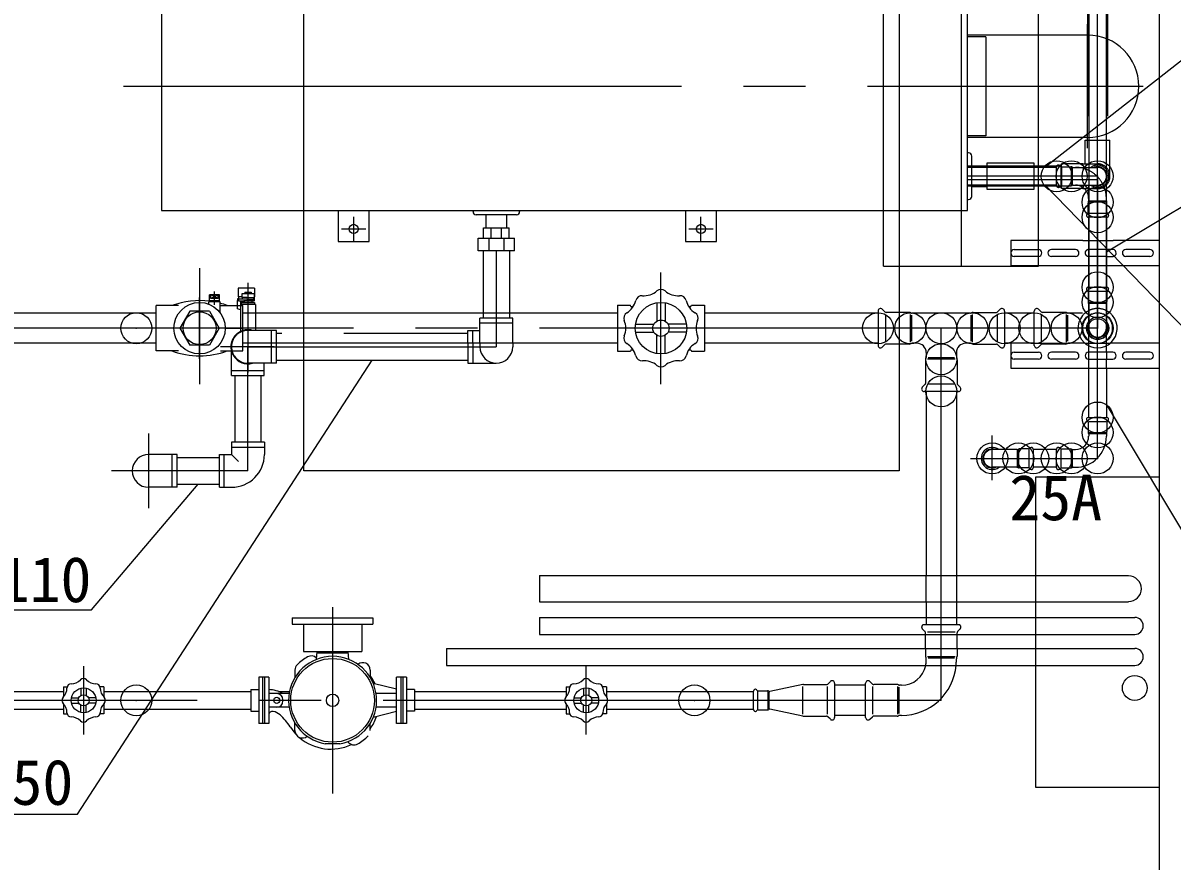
# Model space of a CAD drawing. Units: millimetres at full size, sheet at 1:100. Extents: x -1331 to 21899, y -20013 to -11058.
# Drawn here: x 5710 to 7563, y -14503 to -13152 of the extents above; entities that cross this region are included whole.
import ezdxf
from ezdxf.enums import TextEntityAlignment as Align

# ---------------------------------------------------------------- set-up
doc = ezdxf.new("R2010")
doc.units = ezdxf.units.MM
doc.header["$LTSCALE"] = 100
doc.header["$PDMODE"] = 32
doc.header["$PDSIZE"] = 50
for name, pattern in [('CHAIN1', [8, 5, -1, 1, -1]), ('CHAIN2', [12, 9, -1, 1, -1]), ('DASHED2', [3, 2, -1])]:
    doc.linetypes.add(name, pattern=pattern)
for name, color, linetype, lineweight in [('0-0_壁', 7, 'Continuous', 9), ('0-1_基礎', 7, 'Continuous', 9), ('0-2_器具', 7, 'Continuous', 9), ('0-4_給湯管', 1, 'Continuous', 9), ('0-5_返湯', 1, 'Continuous', 9), ('0-6_膨張水', 1, 'Continuous', 9), ('0-7_排水', 2, 'DASHED2', 9), ('0-8_排気', 134, 'Continuous', 9), ('0-9_ガス', 3, 'Continuous', 9), ('0-A_電源', 3, 'Continuous', 9), ('0-B_支持金具', 7, 'Continuous', 9)]:
    doc.layers.add(name, color=color, linetype=linetype, lineweight=lineweight)
doc.styles.add('ＭＳ ゴシック', font='')
doc.styles.get('ＭＳ ゴシック').set_extended_font_data('MS Gothic')

msp = doc.modelspace()

# ---------------------------------------------------------------- linework, layer by layer
at = {"layer": '0-0_壁'}
msp.add_lwpolyline([(7542.9, -14714), (7542.9, -12644), (6862.9, -12644), (6862.9, -11894)], dxfattribs=at)
at = {"layer": '0-1_基礎'}
for p, q in [((6162.9, -13874), (6162.9, -12924)), ((7122.9, -12924), (7122.9, -13874)), ((7122.9, -13874), (6162.9, -13874))]:
    msp.add_line(p, q, dxfattribs=at)
at = {"layer": '0-2_器具'}
for p, q in [((7262.9, -13174), (7232.9, -13174)), ((7262.9, -13174), (7262.9, -13334)), ((7262.9, -13334), (7232.9, -13334)), ((7234.9, -13361.5), (7232.9, -13361.5)), ((7239.9, -13431.5), (7239.9, -13366.5)), ((7239.9, -13382), (7264.4, -13382)), ((7264.4, -13378), (7264.4, -13420)), ((7264.4, -13416), (7239.9, -13416)), ((7232.9, -13436.5), (7234.9, -13436.5)), ((6435.9, -13456), (6435.9, -13454)), ((6505.9, -13461), (6440.9, -13461)), ((6456.4, -13461), (6456.4, -13482.1)), ((6490.4, -13482.1), (6490.4, -13461)), ((6510.9, -13454), (6510.9, -13456)), ((6464.9, -13499.1), (6464.9, -13482.1)), ((6481.8, -13499.1), (6481.8, -13482.1)), ((6493.9, -13499.1), (6493.9, -13482.1)), ((6461.1, -13499.1), (6461.1, -13519.1)), ((6485.6, -13499.1), (6485.6, -13519.1)), ((6502.9, -13519.1), (6502.9, -13499.1))]:
    msp.add_line(p, q, dxfattribs=at)
at = {"layer": '0-2_器具', "color": 4, "linetype": 'CHAIN2'}
for p, q in [((5872.1, -13254), (7509.4, -13254)), ((6243.4, -13503.6), (6243.4, -13464.5)), ((6803.4, -13503.6), (6803.4, -13464.5)), ((6223.8, -13484), (6262.9, -13484)), ((6783.8, -13484), (6822.9, -13484))]:
    msp.add_line(p, q, dxfattribs=at)
at = {"layer": '0-2_器具'}
msp.add_lwpolyline([(7232.9, -13054), (5933.4, -13054), (5933.4, -13454), (7232.9, -13454)], close=True, dxfattribs=at)
for points in [[(7264.4, -13420), (7340.4, -13420), (7340.4, -13378), (7264.4, -13378)], [(6218.4, -13454), (6218.4, -13504), (6268.4, -13504), (6268.4, -13454)], [(6778.4, -13454), (6778.4, -13504), (6828.4, -13504), (6828.4, -13454)], [(6452.9, -13499.1), (6452.9, -13482.1), (6493.9, -13482.1)], [(6502.9, -13519.1), (6443.9, -13519.1), (6443.9, -13499.1), (6502.9, -13499.1)]]:
    msp.add_lwpolyline(points, dxfattribs=at)
for centre in [(6243.4, -13484), (6803.4, -13484)]:
    msp.add_circle(centre, 7.5, dxfattribs=at)
for centre, start, end in [((7234.9, -13366.5), 0, 90), ((7234.9, -13431.5), 270, 0), ((6440.9, -13456), 180, 270), ((6505.9, -13456), 270, 0)]:
    msp.add_arc(centre, 5, start, end, dxfattribs=at)
at = {"layer": '0-4_給湯管'}
for p, q in [((7376.9, -13384.7), (7340.4, -13384.7)), ((7376.9, -13414), (7376.9, -13384)), ((7381.8, -13382), (7383, -13383.2)), ((7383.6, -13384.7), (7383.6, -13413.3)), ((7384.4, -13383.7), (7399.7, -13383.7)), ((7400.9, -13413.3), (7400.9, -13384.7)), ((7402.6, -13412.3), (7402.6, -13385.7)), ((7403.4, -13384.7), (7407.1, -13384.7)), ((7376.9, -13413.3), (7340.4, -13413.3)), ((7403.4, -13413.3), (7407.1, -13413.3)), ((7381.8, -13416.1), (7383, -13414.9)), ((7384.4, -13414.3), (7399.7, -13414.3)), ((5994.9, -13693.5), (5994.9, -13594.5)), ((6026.9, -13590), (6010.9, -13590)), ((6010.9, -13600), (6010.9, -13590)), ((6024.7, -13590), (6013, -13596)), ((6024.7, -13596), (6013, -13590)), ((6013, -13596), (6013, -13590)), ((6024.7, -13596), (6013, -13596)), ((6018.9, -13606.5), (6018.9, -13585)), ((6024.7, -13596), (6024.7, -13590)), ((6026.9, -13600), (6026.9, -13590)), ((5961.1, -13607.5), (5924.9, -13607.5)), ((5924.9, -13680.5), (5924.9, -13607.5)), ((5979, -13616.5), (5963.1, -13644)), ((6010.7, -13616.5), (5979, -13616.5)), ((6009.9, -13605.3), (6009.9, -13601.5)), ((6027.9, -13601.5), (6009.9, -13601.5)), ((6010.7, -13616.5), (6026.6, -13644)), ((6026.9, -13600), (6010.9, -13600)), ((6011.4, -13601.5), (6011.4, -13600)), ((6026.4, -13601.5), (6026.4, -13600)), ((6027.9, -13618.9), (6027.9, -13601.5)), ((6028.6, -13607.5), (6064.9, -13607.5)), ((6064.9, -13680.5), (6064.9, -13607.5)), ((6668.9, -13607), (6689.5, -13607)), ((6668.9, -13607), (6668.9, -13681)), ((6690.5, -13609), (6689.5, -13607)), ((6690.5, -13609), (6694.2, -13609)), ((6732.4, -13603), (6732.4, -13632.5)), ((6745.4, -13603), (6745.4, -13632.5)), ((6783.6, -13609), (6787.2, -13609)), ((6787.2, -13609), (6788.2, -13607)), ((6788.2, -13607), (6808.9, -13607)), ((6808.9, -13607), (6808.9, -13681)), ((7088.9, -13616.3), (7088.9, -13671.7)), ((7095.7, -13613.5), (7099.9, -13617.7)), ((7286, -13613.5), (7281.8, -13617.7)), ((7292.9, -13616.3), (7292.9, -13671.7)), ((7340.9, -13671.7), (7340.9, -13616.3)), ((7347.7, -13613.5), (7351.9, -13617.7)), ((5924.9, -13619.7), (5334.9, -13619.7)), ((6668.9, -13619.7), (6064.9, -13619.7)), ((7088.9, -13619.7), (6808.9, -13619.7)), ((7100.7, -13621.7), (7100.7, -13666.3)), ((7139.7, -13618.5), (7101.9, -13618.5)), ((7140.9, -13621.7), (7140.9, -13666.3)), ((7141.9, -13619.1), (7142.2, -13619.3)), ((7142.9, -13622.9), (7142.9, -13665.1)), ((7238, -13619.7), (7143.7, -13619.7)), ((7238.8, -13622.9), (7238.8, -13665.1)), ((7239.8, -13619.1), (7239.5, -13619.3)), ((7240.9, -13621.7), (7240.9, -13666.3)), ((7242.1, -13618.5), (7279.8, -13618.5)), ((7281, -13621.7), (7281, -13666.3)), ((7340.9, -13619.7), (7292.9, -13619.7)), ((7352.7, -13666.3), (7352.7, -13621.7)), ((7391.7, -13618.5), (7353.9, -13618.5)), ((7392.9, -13666.3), (7392.9, -13621.7)), ((7393.9, -13619.1), (7394.2, -13619.3)), ((7394.9, -13665.1), (7394.9, -13622.9)), ((7418.6, -13619.7), (7395.7, -13619.7)), ((6069.9, -13644), (5919.9, -13644)), ((5953.4, -13644), (5924.9, -13644)), ((5963.1, -13644), (5979, -13671.5)), ((6026.6, -13644), (6010.7, -13671.5)), ((6036.4, -13644), (6064.9, -13644)), ((6697.9, -13637.5), (6727.4, -13637.5)), ((6697.9, -13650.5), (6727.4, -13650.5)), ((6779.8, -13637.5), (6750.3, -13637.5)), ((6779.8, -13650.5), (6750.3, -13650.5)), ((5924.9, -13668.3), (5334.9, -13668.3)), ((6010.7, -13671.5), (5979, -13671.5)), ((6668.9, -13668.3), (6064.9, -13668.3)), ((6732.4, -13685), (6732.4, -13655.5)), ((6745.4, -13685), (6745.4, -13655.5)), ((7088.9, -13668.3), (6808.9, -13668.3)), ((7095.7, -13674.6), (7099.9, -13670.4)), ((7139.7, -13669.5), (7101.9, -13669.5)), ((7141.9, -13668.9), (7142.2, -13668.7)), ((7151.6, -13668.3), (7143.7, -13668.3)), ((7238, -13668.3), (7230.2, -13668.3)), ((7239.8, -13668.9), (7239.5, -13668.7)), ((7242.1, -13669.5), (7279.8, -13669.5)), ((7286, -13674.6), (7281.8, -13670.4)), ((7340.9, -13668.3), (7292.9, -13668.3)), ((7347.7, -13674.6), (7351.9, -13670.4)), ((7391.7, -13669.5), (7353.9, -13669.5)), ((7393.9, -13668.9), (7394.2, -13668.7)), ((7422.5, -13668.3), (7395.7, -13668.3)), ((5961.1, -13680.5), (5924.9, -13680.5)), ((6028.6, -13680.5), (6064.9, -13680.5)), ((6668.9, -13681), (6689.5, -13681)), ((6690.5, -13679), (6689.5, -13681)), ((6690.5, -13679), (6694.2, -13679)), ((6783.6, -13679), (6787.2, -13679)), ((6787.2, -13679), (6788.2, -13681)), ((6788.2, -13681), (6808.9, -13681)), ((7166.6, -13683.3), (7166.6, -13691.1)), ((7212, -13692), (7169.8, -13692)), ((7215.2, -13683.3), (7215.2, -13691.1)), ((7165.4, -13695.2), (7165.4, -13733)), ((7166, -13693), (7166.2, -13692.6)), ((7213.2, -13694), (7168.6, -13694)), ((7215.8, -13693), (7215.6, -13692.6)), ((7216.4, -13695.2), (7216.4, -13733)), ((7160.3, -13739.2), (7164.5, -13735)), ((7218.6, -13746), (7163.2, -13746)), ((7166.6, -13746), (7166.6, -14042.7)), ((7213.2, -13734.2), (7168.6, -13734.2)), ((7215.2, -13746), (7215.2, -14042.7)), ((7221.4, -13739.2), (7217.2, -13735)), ((7166.6, -14085.4), (7166.6, -14110.4)), ((7215.2, -14085.4), (7215.2, -14110.4)), ((6144.4, -14111), (6144.4, -14121)), ((6144.4, -14111), (6274.4, -14111)), ((6274.4, -14111), (6274.4, -14121)), ((6144.4, -14121), (6274.4, -14121)), ((6162.4, -14121), (6162.4, -14165)), ((6256.4, -14121), (6256.4, -14165)), ((7165.4, -14160.4), (7165.4, -14137.6)), ((7216.4, -14160.4), (7216.4, -14137.6)), ((6162.4, -14165), (6256.4, -14165)), ((6183.2, -14178), (6184.3, -14165)), ((6184.1, -14167.5), (6234.6, -14167.5)), ((6235.5, -14178), (6234.4, -14165)), ((7166, -14175.1), (7166.2, -14175.4)), ((6106.4, -14206.5), (6090.4, -14206.5)), ((6090.4, -14206.5), (6090.4, -14281.5)), ((6096.4, -14206.5), (6096.4, -14281.5)), ((6099.4, -14206.5), (6099.4, -14281.5)), ((6106.4, -14206.5), (6106.4, -14281.5)), ((6148.6, -14195.2), (6148.6, -14207.3)), ((6270.1, -14195.2), (6270.1, -14207.3)), ((6328.4, -14206.5), (6312.4, -14206.5)), ((6312.4, -14281.5), (6312.4, -14206.5)), ((6319.4, -14206.5), (6319.4, -14281.5)), ((6322.4, -14206.5), (6322.4, -14281.5)), ((6328.4, -14206.5), (6328.4, -14281.5)), ((5775.4, -14222), (5775.4, -14238.6)), ((5775.4, -14222), (5781.4, -14222)), ((5803.6, -14224.5), (5803.6, -14236.1)), ((5812.1, -14224.5), (5812.1, -14236.1)), ((5840.4, -14222), (5834.3, -14222)), ((5840.4, -14222), (5840.4, -14238.7)), ((6077.4, -14226.5), (6090.4, -14226.5)), ((6077.4, -14226.5), (6077.4, -14261.5)), ((6312.4, -14226), (6274.8, -14216.6)), ((6341.4, -14226.5), (6328.4, -14226.5)), ((6341.4, -14226.5), (6341.4, -14261.5)), ((6585.9, -14222), (6585.9, -14238.6)), ((6585.9, -14222), (6591.9, -14222)), ((6614.1, -14224.5), (6614.1, -14236.1)), ((6622.6, -14224.5), (6622.6, -14236.1)), ((6650.9, -14222), (6644.8, -14222)), ((6650.9, -14222), (6650.9, -14238.7)), ((6887.9, -14259), (6887.9, -14229)), ((6892.8, -14227), (6894, -14228.2)), ((6895.4, -14228.7), (6910.7, -14228.7)), ((6967.5, -14218.7), (6914.4, -14229.7)), ((6966.9, -14221.7), (6966.9, -14266.3)), ((6968.7, -14218.5), (7005.8, -14218.5)), ((7007, -14221.7), (7007, -14266.3)), ((7012, -14213.5), (7007.8, -14217.7)), ((7018.9, -14216.3), (7018.9, -14271.7)), ((7068.9, -14219.7), (7018.9, -14219.7)), ((7068.9, -14271.7), (7068.9, -14216.3)), ((7075.7, -14213.5), (7079.9, -14217.7)), ((7080.7, -14266.3), (7080.7, -14221.7)), ((7119.7, -14218.5), (7081.9, -14218.5)), ((7120.9, -14266.3), (7120.9, -14221.7)), ((7121.9, -14219.1), (7122.2, -14219.3)), ((7122.9, -14265.1), (7122.9, -14222.9)), ((7126.6, -14219.7), (7123.7, -14219.7)), ((5535.9, -14229.7), (5775.4, -14229.7)), ((5788.3, -14239.8), (5799.9, -14239.8)), ((5827.4, -14239.8), (5815.8, -14239.8)), ((5840.4, -14229.7), (6077.4, -14229.7)), ((6139.2, -14233), (6106.4, -14233)), ((6122.2, -14229.7), (6139.8, -14229.7)), ((6129.4, -14243), (6129.4, -14245)), ((6312.4, -14233), (6279.5, -14233)), ((6341.4, -14229.7), (6585.9, -14229.7)), ((6598.8, -14239.8), (6610.4, -14239.8)), ((6637.9, -14239.8), (6626.3, -14239.8)), ((6650.9, -14229.7), (6887.9, -14229.7)), ((6894.6, -14229.7), (6894.6, -14258.3)), ((6911.9, -14258.3), (6911.9, -14229.7)), ((6913.6, -14257.3), (6913.6, -14230.7)), ((5535.9, -14258.3), (5775.4, -14258.3)), ((5775.4, -14249.5), (5775.4, -14266)), ((5775.4, -14266), (5781.4, -14266)), ((5788.3, -14248.3), (5799.9, -14248.3)), ((5803.6, -14263.6), (5803.6, -14252)), ((5812.1, -14263.6), (5812.1, -14252)), ((5827.4, -14248.3), (5815.8, -14248.3)), ((5840.4, -14266), (5834.3, -14266)), ((5840.4, -14249.4), (5840.4, -14266)), ((5840.4, -14258.3), (6077.4, -14258.3)), ((6077.4, -14261.5), (6090.4, -14261.5)), ((6139.2, -14255), (6106.4, -14255)), ((6312.4, -14262.1), (6274.8, -14271.5)), ((6312.4, -14255), (6279.5, -14255)), ((6341.4, -14261.5), (6328.4, -14261.5)), ((6341.4, -14258.3), (6585.9, -14258.3)), ((6585.9, -14249.5), (6585.9, -14266)), ((6585.9, -14266), (6591.9, -14266)), ((6598.8, -14248.3), (6610.4, -14248.3)), ((6614.1, -14263.6), (6614.1, -14252)), ((6622.6, -14263.6), (6622.6, -14252)), ((6637.9, -14248.3), (6626.3, -14248.3)), ((6650.9, -14266), (6644.8, -14266)), ((6650.9, -14249.4), (6650.9, -14266)), ((6650.9, -14258.3), (6887.9, -14258.3)), ((6892.8, -14261.1), (6894, -14259.9)), ((6895.4, -14259.3), (6910.7, -14259.3)), ((6967.5, -14269.4), (6914.4, -14258.3)), ((6106.4, -14281.5), (6090.4, -14281.5)), ((6148.6, -14292.8), (6148.6, -14280.7)), ((6270.1, -14292.8), (6270.1, -14280.7)), ((6328.4, -14281.5), (6312.4, -14281.5)), ((6968.7, -14269.5), (7005.8, -14269.5)), ((7012, -14274.6), (7007.8, -14270.4)), ((7068.9, -14268.3), (7018.9, -14268.3)), ((7075.7, -14274.6), (7079.9, -14270.4)), ((7119.7, -14269.5), (7081.9, -14269.5)), ((7121.9, -14268.9), (7122.2, -14268.7)), ((7126.6, -14268.3), (7123.7, -14268.3)), ((6221.2, -14314), (6197.5, -14314))]:
    msp.add_line(p, q, dxfattribs=at)
at = {"layer": '0-4_給湯管', "linetype": 'CHAIN2'}
for p, q in [((7442.9, -13399), (7340.4, -13399)), ((7442.9, -13399), (7442.9, -13644)), ((5994.9, -13547.1), (5994.9, -13734.1)), ((6738.9, -13734), (6738.9, -13554)), ((7442.9, -13644), (5232.9, -13644)), ((7190.9, -14244), (7190.9, -13644)), ((6209.4, -14094), (6209.4, -14394)), ((5807.9, -14189), (5807.9, -14299)), ((6618.4, -14299), (6618.4, -14189)), ((7190.9, -14244), (5232.9, -14244))]:
    msp.add_line(p, q, dxfattribs=at)
at = {"layer": '0-4_給湯管', "color": 7}
msp.add_line((7648.4, -13406.7), (7457.1, -13521.5), dxfattribs=at)
at = {"layer": '0-4_給湯管', "linetype": 'DASHED2'}
for p, q in [((7427.6, -13457.5), (7427.6, -13442.2)), ((7428.6, -13438.5), (7428.6, -13434.7)), ((7457.1, -13441), (7428.6, -13441)), ((7456.1, -13439.3), (7429.6, -13439.3)), ((7457.1, -13438.5), (7457.1, -13434.7)), ((7458.1, -13457.5), (7458.1, -13442.2)), ((7425.8, -13460.1), (7427, -13458.9)), ((7457.9, -13465), (7427.9, -13465)), ((7428.6, -13458.3), (7457.1, -13458.3)), ((7428.6, -13578), (7428.6, -13465)), ((7457.1, -13465), (7457.1, -13578)), ((7459.9, -13460.1), (7458.7, -13458.9)), ((7428.6, -13578), (7428.6, -13553)), ((7457.1, -13578), (7457.1, -13553)), ((7427.9, -13578), (7457.9, -13578)), ((7425.8, -13583), (7427, -13584.2)), ((7427.6, -13585.5), (7427.6, -13600.8)), ((7457.1, -13584.8), (7428.6, -13584.8)), ((7458.1, -13585.5), (7458.1, -13600.8)), ((7459.9, -13583), (7458.7, -13584.2)), ((7428.6, -13602), (7457.1, -13602)), ((7428.6, -13604.6), (7428.6, -13615.7)), ((7429.6, -13603.8), (7456.1, -13603.8)), ((7457.1, -13604.6), (7457.1, -13615.7)), ((7166.6, -14085.4), (7166.6, -14042.7)), ((7215.2, -14042.7), (7215.2, -14085.4)), ((7166.6, -14110.4), (7166.6, -14122)), ((7215.2, -14110.4), (7215.2, -14122)), ((7160.3, -14128.9), (7164.5, -14133.1)), ((7218.6, -14122), (7163.2, -14122)), ((7165.4, -14137.6), (7165.4, -14135)), ((7213.2, -14133.9), (7168.6, -14133.9)), ((7216.4, -14137.6), (7216.4, -14135)), ((7221.4, -14128.9), (7217.2, -14133.1)), ((7165.4, -14160.4), (7165.4, -14172.8)), ((7216.4, -14160.4), (7216.4, -14172.8)), ((7166.6, -14179.7), (7166.6, -14176.9)), ((7213.2, -14174), (7168.6, -14174)), ((7212, -14176.1), (7169.8, -14176.1)), ((7215.2, -14179.7), (7215.2, -14176.9)), ((7215.8, -14175.1), (7215.6, -14175.4))]:
    msp.add_line(p, q, dxfattribs=at)
at = {"layer": '0-4_給湯管'}
for centre, radius in [((5994.9, -13644), 41.5), ((5994.9, -13644), 26.5), ((6738.9, -13644), 41.5), ((6738.9, -13644), 13.2), ((6209.4, -14244), 67.5), ((5807.9, -14244), 20), ((6618.4, -14244), 20), ((5807.9, -14244), 9), ((6119.4, -14244), 4.86), ((6209.4, -14244), 10), ((6618.4, -14244), 9)]:
    msp.add_circle(centre, radius, dxfattribs=at)
for centre, radius, start, end in [((7379.8, -13384), 2.9, 45, 180), ((7384.4, -13381.8), 1.9, 225, 270), ((7399.7, -13388.2), 4.5, 60.0736, 90), ((7403.4, -13381.7), 3, 240.0736, 270), ((7407.1, -13434.7), 50, 75.8054, 90), ((7379.8, -13414), 2.9, 180, 315), ((7399.7, -13409.8), 4.5, 270, 299.9264), ((7403.4, -13416.3), 3, 90, 119.9264), ((7407.1, -13434.7), 21.4, 55.0824, 90), ((7384.4, -13416.2), 1.9, 90, 135), ((6667.1, -13591.9), 32, 301.2773, 346.7227), ((6708, -13601.6), 10, 85.2773, 166.7227), ((6711.5, -13559.7), 32, 265.2773, 310.7227), ((6738.9, -13591.5), 10, 49.2773, 130.7227), ((6766.3, -13559.7), 32, 229.2773, 274.7227), ((6769.7, -13601.6), 10, 13.2773, 94.7227), ((6810.6, -13591.9), 32, 193.2773, 238.7227), ((5994.9, -13728), 128.5, 82.6226, 110.3241), ((5994.9, -13728), 128.5, 69.6759, 75.1192), ((7092.9, -13616.3), 4, 45, 180), ((7101.9, -13615.7), 2.8, 225, 270), ((7279.8, -13615.7), 2.8, 270, 315), ((7288.9, -13616.3), 4, 0, 135), ((7344.9, -13616.3), 4, 45, 180), ((7353.9, -13615.7), 2.8, 225, 270), ((6688.9, -13627.8), 10, 121.2773, 202.7227), ((6650.2, -13644), 32, 337.2773, 22.7227), ((6788.8, -13627.8), 10, 337.2773, 58.7227), ((6827.5, -13644), 32, 157.2773, 202.7227), ((7139.7, -13623), 4.5, 60, 90), ((7143.7, -13616.7), 3, 240, 270), ((7238, -13616.7), 3, 270, 300), ((7242.1, -13623), 4.5, 90, 120), ((7391.7, -13623), 4.5, 60, 90), ((7395.7, -13616.7), 3, 240, 270), ((7442.9, -13644), 31.7, 140.0461, 39.9539), ((7442.9, -13644), 24.3, 180, 0), ((6688.9, -13660.3), 10, 157.2773, 238.7227), ((6667.1, -13696.1), 32, 13.2773, 58.7227), ((6810.6, -13696.1), 32, 121.2773, 166.7227), ((6788.8, -13660.3), 10, 301.2773, 22.7227), ((7092.9, -13671.7), 4, 180, 315), ((7101.9, -13672.3), 2.8, 90, 135), ((7139.7, -13665), 4.5, 270, 300), ((7143.7, -13671.3), 3, 90, 120), ((7151.6, -13683.3), 15, 0, 90), ((7230.2, -13683.3), 15, 90, 180), ((7238, -13671.3), 3, 60, 90), ((7242.1, -13665), 4.5, 240, 270), ((7279.8, -13672.3), 2.8, 45, 90), ((7288.9, -13671.7), 4, 225, 0), ((7344.9, -13671.7), 4, 180, 315), ((7353.9, -13672.3), 2.8, 90, 135), ((7391.7, -13665), 4.5, 270, 300), ((7395.7, -13671.3), 3, 90, 120), ((5994.9, -13560), 128.5, 249.6759, 290.3242), ((6708, -13686.5), 10, 193.2773, 274.7227), ((6769.7, -13686.5), 10, 265.2773, 346.7227), ((7163.6, -13691.1), 3, 330, 0), ((7218.2, -13691.1), 3, 180, 210), ((6711.5, -13728.4), 32, 49.2773, 94.7227), ((6738.9, -13696.5), 10, 229.2773, 310.7227), ((6766.3, -13728.4), 32, 85.2773, 130.7227), ((7169.9, -13695.2), 4.5, 150, 180), ((7211.9, -13695.2), 4.5, 0, 30), ((7163.2, -13742), 4, 135, 270), ((7162.6, -13733), 2.8, 315, 0), ((7219.2, -13733), 2.8, 180, 225), ((7218.6, -13742), 4, 270, 45), ((6209.4, -14244), 71, 279.628, 260.372), ((6209.4, -14244), 81, 120, 135), ((6174.9, -14184.3), 12, 44.816, 120), ((6160.6, -14195.2), 12, 135, 180), ((6258.1, -14195.2), 12, 0, 130.289), ((7126.6, -14179.7), 88.6, 270, 354.8843), ((7126.6, -14179.7), 40, 270, 348.6088), ((5807.9, -14216), 7, 45.816, 134.184), ((6209.9, -14246.8), 74, 23.469, 35.512), ((6618.4, -14216), 7, 45.816, 134.184), ((5759.1, -14223.8), 22, 315.816, 359.184), ((5788.1, -14224.2), 7, 90.816, 179.184), ((5787.6, -14195.2), 22, 270.816, 314.184), ((5828.1, -14195.2), 22, 225.816, 269.184), ((5827.7, -14224.2), 7, 0.816, 89.184), ((5856.7, -14223.8), 22, 180.816, 224.184), ((6103.7, -14281.5), 55, 61.862, 87.219), ((6569.6, -14223.8), 22, 315.816, 359.184), ((6598.6, -14224.2), 7, 90.816, 179.184), ((6598.1, -14195.2), 22, 270.816, 314.184), ((6638.6, -14195.2), 22, 225.816, 269.184), ((6638.2, -14224.2), 7, 0.816, 89.184), ((6667.2, -14223.8), 22, 180.816, 224.184), ((6890.8, -14229), 2.9, 45, 180), ((6895.4, -14226.8), 1.9, 225, 270), ((6910.7, -14233.2), 4.5, 60.0736, 90), ((6914.4, -14226.7), 3, 240.0736, 270), ((6968.7, -14224.5), 6, 90, 101.7977), ((7005.8, -14215.7), 2.8, 270, 315), ((7014.9, -14216.3), 4, 0, 135), ((7072.9, -14216.3), 4, 45, 180), ((7081.9, -14215.7), 2.8, 225, 270), ((7119.7, -14223), 4.5, 60, 90), ((7123.7, -14216.7), 3, 240, 270), ((5779.9, -14244), 7, 135.816, 224.184), ((5835.9, -14244), 7, 315.816, 44.184), ((6119.4, -14243), 10, 0, 90), ((6119.4, -14245), 10, 270, 0), ((6590.4, -14244), 7, 135.816, 224.184), ((6646.4, -14244), 7, 315.816, 44.184), ((5759.1, -14264.2), 22, 0.816, 44.184), ((5788.1, -14263.8), 7, 180.816, 269.184), ((5827.7, -14263.8), 7, 270.816, 359.184), ((5856.7, -14264.2), 22, 135.816, 179.184), ((6112.4, -14267.8), 6, 79.836, 180), ((6109.4, -14284.5), 23, 47.619, 79.836), ((6569.6, -14264.2), 22, 0.816, 44.184), ((6598.6, -14263.8), 7, 180.816, 269.184), ((6638.2, -14263.8), 7, 270.816, 359.184), ((6667.2, -14264.2), 22, 135.816, 179.184), ((6890.8, -14259), 2.9, 180, 315), ((6895.4, -14261.2), 1.9, 90, 135), ((6910.7, -14254.8), 4.5, 270, 299.9264), ((6914.4, -14261.3), 3, 90, 119.9264), ((5787.6, -14292.8), 22, 45.816, 89.184), ((5807.9, -14272), 7, 225.816, 314.184), ((5828.1, -14292.8), 22, 90.816, 134.184), ((6060.8, -14337.7), 95, 32.567, 47.619), ((6209.9, -14246.8), 74, 324.488, 341.606), ((6598.1, -14292.8), 22, 45.816, 89.184), ((6618.4, -14272), 7, 225.816, 314.184), ((6638.6, -14292.8), 22, 90.816, 134.184), ((6968.7, -14263.5), 6, 258.2023, 270), ((7005.8, -14272.3), 2.8, 45, 90), ((7014.9, -14271.7), 4, 225, 0), ((7072.9, -14271.7), 4, 180, 315), ((7081.9, -14272.3), 2.8, 90, 135), ((7119.7, -14265), 4.5, 270, 300), ((7123.7, -14271.3), 3, 90, 120), ((6206.6, -14244.6), 78, 212.567, 223.144), ((6160.6, -14292.8), 12, 180, 310.289), ((6209.4, -14244), 81, 300, 315), ((6206.6, -14244.6), 78, 229.512, 295.279), ((6243.9, -14303.8), 12, 214.711, 300)]:
    msp.add_arc(centre, radius, start, end, dxfattribs=at)
at = {"layer": '0-4_給湯管', "linetype": 'DASHED2'}
for centre, radius, start, end in [((7407.1, -13434.7), 50, 0, 75.8054), ((7407.1, -13434.7), 21.4, 0, 55.0824), ((7432.1, -13442.2), 4.5, 150.0736, 180), ((7425.6, -13438.5), 3, 330.0736, 0), ((7460.1, -13438.5), 3, 180, 209.9264), ((7453.6, -13442.2), 4.5, 0, 29.9264), ((7427.9, -13462.1), 2.9, 135, 270), ((7425.7, -13457.5), 1.9, 315, 0), ((7457.9, -13462.1), 2.9, 270, 45), ((7460, -13457.5), 1.9, 180, 225), ((7427.9, -13580.9), 2.9, 90, 225), ((7457.9, -13580.9), 2.9, 315, 90), ((7425.7, -13585.5), 1.9, 0, 45), ((7460, -13585.5), 1.9, 135, 180), ((7442.9, -13644), 31.7, 39.9539, 140.0461), ((7432.1, -13600.8), 4.5, 180, 209.9264), ((7425.6, -13604.6), 3, 0, 29.9264), ((7460.1, -13604.6), 3, 150.0736, 180), ((7453.6, -13600.8), 4.5, 330.0736, 0), ((7442.9, -13644), 24.3, 0, 180), ((7163.2, -14126), 4, 90, 225), ((7162.6, -14135), 2.8, 0, 45), ((7219.2, -14135), 2.8, 135, 180), ((7218.6, -14126), 4, 315, 90), ((7169.9, -14172.8), 4.5, 180, 210), ((7211.9, -14172.8), 4.5, 330, 0), ((7126.6, -14179.7), 40, 348.6088, 0), ((7163.6, -14176.9), 3, 0, 30), ((7126.6, -14179.7), 88.6, 354.8843, 0), ((7218.2, -14176.9), 3, 150, 180)]:
    msp.add_arc(centre, radius, start, end, dxfattribs=at)
at = {"layer": '0-4_給湯管'}
for p in [(7376.9, -13399), (7400.9, -13399), (7442.9, -13399), (7442.9, -13441), (7442.9, -13465), (7442.9, -13578), (7442.9, -13602), (7088.9, -13644), (7140.9, -13644), (7190.9, -13644), (7240.9, -13644), (7292.9, -13644), (7340.9, -13644), (7392.9, -13644), (7190.9, -13694), (7190.9, -13746)]:
    msp.add_point(p, dxfattribs=at)
at = {"layer": '0-5_返湯', "linetype": 'DASHED2'}
for p, q in [((7376.9, -13384.7), (7232.9, -13384.7)), ((7376.9, -13414), (7376.9, -13384)), ((7381.8, -13382), (7383, -13383.2)), ((7383.6, -13384.7), (7383.6, -13413.3)), ((7384.4, -13383.7), (7399.7, -13383.7)), ((7400.9, -13413.3), (7400.9, -13384.7)), ((7402.6, -13412.3), (7402.6, -13385.7)), ((7403.4, -13384.7), (7442.9, -13384.7)), ((7376.9, -13413.3), (7232.9, -13413.3)), ((7403.4, -13413.3), (7442.9, -13413.3)), ((7428.6, -13438.5), (7428.6, -13413.3)), ((7457.1, -13438.5), (7457.1, -13409.8)), ((7381.8, -13416.1), (7383, -13414.9)), ((7384.4, -13414.3), (7399.7, -13414.3)), ((7427.6, -13457.5), (7427.6, -13442.2)), ((7457.1, -13441), (7428.6, -13441)), ((7456.1, -13439.3), (7429.6, -13439.3)), ((7458.1, -13457.5), (7458.1, -13442.2)), ((7425.8, -13460.1), (7427, -13458.9)), ((7457.9, -13465), (7427.9, -13465)), ((7428.6, -13458.3), (7457.1, -13458.3)), ((7428.6, -13682.8), (7428.6, -13465)), ((7457.1, -13682.8), (7457.1, -13465)), ((7459.9, -13460.1), (7458.7, -13458.9)), ((7428.6, -13708.3), (7428.6, -13693.8)), ((7457.1, -13708.3), (7457.1, -13693.8))]:
    msp.add_line(p, q, dxfattribs=at)
at = {"layer": '0-5_返湯', "linetype": 'CHAIN2'}
for p, q in [((7442.9, -13399), (7232.9, -13399)), ((7273.2, -13889), (7273.2, -13817.2))]:
    msp.add_line(p, q, dxfattribs=at)
at = {"layer": '0-5_返湯', "color": 7}
for p, q in [((7765.8, -13834.2), (7358.6, -13413.3)), ((7663.5, -14110.9), (7457.1, -13766.6))]:
    msp.add_line(p, q, dxfattribs=at)
at = {"layer": '0-5_返湯'}
for p, q in [((7428.6, -13693.8), (7428.6, -13682.8)), ((7457.1, -13682.8), (7457.1, -13693.8)), ((7428.6, -13788), (7428.6, -13708.3)), ((7457.1, -13708.3), (7457.1, -13788)), ((7425.8, -13793), (7427, -13794.2)), ((7427.6, -13795.5), (7427.6, -13810.8)), ((7427.9, -13788), (7457.9, -13788)), ((7457.1, -13794.8), (7428.6, -13794.8)), ((7458.1, -13795.5), (7458.1, -13810.8)), ((7459.9, -13793), (7458.7, -13794.2)), ((7428.6, -13812), (7457.1, -13812)), ((7428.6, -13814.6), (7428.6, -13818.3)), ((7429.6, -13813.8), (7456.1, -13813.8)), ((7457.1, -13814.6), (7457.1, -13818.3)), ((7312.7, -13839.7), (7273.2, -13839.7)), ((7315.2, -13839.7), (7315.2, -13868.3)), ((7331.7, -13838.7), (7316.4, -13838.7)), ((7332.4, -13868.3), (7332.4, -13839.7)), ((7334.3, -13837), (7333.1, -13838.2)), ((7339.2, -13839), (7339.2, -13869)), ((7376.9, -13839.7), (7339.2, -13839.7)), ((7376.9, -13869), (7376.9, -13839)), ((7381.8, -13837), (7383, -13838.2)), ((7383.6, -13839.7), (7383.6, -13868.3)), ((7384.4, -13838.7), (7399.7, -13838.7)), ((7400.9, -13868.3), (7400.9, -13839.7)), ((7403.4, -13839.7), (7407.1, -13839.7)), ((7313.5, -13840.7), (7313.5, -13867.3)), ((7402.6, -13867.3), (7402.6, -13840.7)), ((7312.7, -13868.3), (7273.2, -13868.3)), ((7331.7, -13869.3), (7316.4, -13869.3)), ((7334.3, -13871.1), (7333.1, -13869.9)), ((7376.9, -13868.3), (7339.2, -13868.3)), ((7381.8, -13871.1), (7383, -13869.9)), ((7384.4, -13869.3), (7399.7, -13869.3)), ((7403.4, -13868.3), (7407.1, -13868.3))]:
    msp.add_line(p, q, dxfattribs=at)
at = {"layer": '0-5_返湯', "linetype": 'CHAIN2'}
msp.add_lwpolyline([(7238.2, -13854), (7442.9, -13854), (7442.9, -13399)], dxfattribs=at)
at = {"layer": '0-5_返湯', "linetype": 'DASHED2'}
for centre, radius, start, end in [((7379.8, -13384), 2.9, 45, 180), ((7384.4, -13381.8), 1.9, 225, 270), ((7399.7, -13388.2), 4.5, 60.0736, 90), ((7403.4, -13381.7), 3, 240.0736, 270), ((7442.9, -13399), 17.9, 232.9703, 127.0296), ((7442.9, -13399), 15.3, 249.1633, 110.8367), ((7442.9, -13399), 14.3, 270, 90), ((7379.8, -13414), 2.9, 180, 315), ((7399.7, -13409.8), 4.5, 270, 299.9264), ((7403.4, -13416.3), 3, 90, 119.9264), ((7384.4, -13416.2), 1.9, 90, 135), ((7432.1, -13442.2), 4.5, 150.0736, 180), ((7425.6, -13438.5), 3, 330.0736, 0), ((7460.1, -13438.5), 3, 180, 209.9264), ((7453.6, -13442.2), 4.5, 0, 29.9264), ((7427.9, -13462.1), 2.9, 135, 270), ((7425.7, -13457.5), 1.9, 315, 0), ((7457.9, -13462.1), 2.9, 270, 45), ((7460, -13457.5), 1.9, 180, 225)]:
    msp.add_arc(centre, radius, start, end, dxfattribs=at)
at = {"layer": '0-5_返湯'}
for centre, radius, start, end in [((7427.9, -13790.9), 2.9, 90, 225), ((7425.7, -13795.5), 1.9, 0, 45), ((7457.9, -13790.9), 2.9, 315, 90), ((7460, -13795.5), 1.9, 135, 180), ((7407.1, -13818.3), 50, 270, 0), ((7407.1, -13818.3), 21.4, 270, 0), ((7432.1, -13810.8), 4.5, 180, 209.9264), ((7425.6, -13814.6), 3, 0, 29.9264), ((7460.1, -13814.6), 3, 150.0736, 180), ((7453.6, -13810.8), 4.5, 330.0736, 0), ((7273.2, -13854), 17.9, 52.9704, 307.0296), ((7273.2, -13854), 15.3, 69.1633, 290.8367), ((7273.2, -13854), 14.3, 90, 270), ((7312.7, -13836.7), 3, 270, 299.9264), ((7316.4, -13843.2), 4.5, 90, 119.9264), ((7331.7, -13836.8), 1.9, 270, 315), ((7336.3, -13839), 2.9, 0, 135), ((7379.8, -13839), 2.9, 45, 180), ((7384.4, -13836.8), 1.9, 225, 270), ((7399.7, -13843.2), 4.5, 60.0736, 90), ((7403.4, -13836.7), 3, 240.0736, 270), ((7312.7, -13871.3), 3, 60.0736, 90), ((7316.4, -13864.8), 4.5, 240.0736, 270), ((7331.7, -13871.2), 1.9, 45, 90), ((7336.3, -13869), 2.9, 225, 0), ((7379.8, -13869), 2.9, 180, 315), ((7384.4, -13871.2), 1.9, 90, 135), ((7399.7, -13864.8), 4.5, 270, 299.9264), ((7403.4, -13871.3), 3, 90, 119.9264)]:
    msp.add_arc(centre, radius, start, end, dxfattribs=at)
for p in [(7376.9, -13399), (7400.9, -13399), (7442.9, -13399), (7442.9, -13441), (7442.9, -13465), (7442.9, -13788), (7442.9, -13812), (7273.2, -13854), (7315.2, -13854), (7339.2, -13854), (7376.9, -13854), (7400.9, -13854), (7442.9, -13854)]:
    msp.add_point(p, dxfattribs=at)
at = {"layer": '0-6_膨張水', "linetype": 'CHAIN2'}
msp.add_line((7442.9, -13644), (7442.9, -12794), dxfattribs=at)
at = {"layer": '0-6_膨張水'}
for p, q in [((7428.6, -12860), (7428.6, -13578)), ((7457.1, -13578), (7457.1, -12860)), ((7427.9, -13578), (7457.9, -13578)), ((7425.8, -13583), (7427, -13584.2)), ((7427.6, -13585.5), (7427.6, -13600.8)), ((7457.1, -13584.8), (7428.6, -13584.8)), ((7458.1, -13585.5), (7458.1, -13600.8)), ((7459.9, -13583), (7458.7, -13584.2)), ((7428.6, -13602), (7457.1, -13602)), ((7428.6, -13604.6), (7428.6, -13644)), ((7429.6, -13603.8), (7456.1, -13603.8)), ((7457.1, -13604.6), (7457.1, -13644))]:
    msp.add_line(p, q, dxfattribs=at)
for radius in [17.9, 15.3]:
    msp.add_circle((7442.9, -13644), radius, dxfattribs=at)
for centre, radius, start, end in [((7427.9, -13580.9), 2.9, 90, 225), ((7457.9, -13580.9), 2.9, 315, 90), ((7425.7, -13585.5), 1.9, 0, 45), ((7460, -13585.5), 1.9, 135, 180), ((7432.1, -13600.8), 4.5, 180, 209.9264), ((7425.6, -13604.6), 3, 0, 29.9264), ((7460.1, -13604.6), 3, 150.0736, 180), ((7453.6, -13600.8), 4.5, 330.0736, 0), ((7442.9, -13644), 17.9, 142.9703, 37.0296), ((7442.9, -13644), 15.3, 159.1633, 20.8367), ((7442.9, -13644), 14.3, 180, 0)]:
    msp.add_arc(centre, radius, start, end, dxfattribs=at)
for p in [(7442.9, -13578), (7442.9, -13602), (7442.9, -13644)]:
    msp.add_point(p, dxfattribs=at)
at = {"layer": '0-7_排水', "linetype": 'CHAIN2'}
for p, q in [((7442.9, -13404), (7442.9, -12744)), ((7232.9, -13404), (7442.9, -13404))]:
    msp.add_line(p, q, dxfattribs=at)
at = {"layer": '0-7_排水'}
for p, q in [((7426.9, -12802), (7426.9, -13341)), ((7458.9, -12802), (7458.9, -13341)), ((7422.9, -13341), (7462.9, -13341)), ((7422.9, -13379), (7422.9, -13341)), ((7462.9, -13399), (7462.9, -13341)), ((7340.4, -13383), (7232.9, -13383)), ((7383, -13383), (7377, -13383)), ((7384.9, -13383.7), (7384.9, -13414.3)), ((7419.4, -13379), (7442.9, -13379)), ((7340.4, -13415), (7232.9, -13415)), ((7383, -13414.9), (7377, -13414.9)), ((7419.4, -13419), (7442.9, -13419))]:
    msp.add_line(p, q, dxfattribs=at)
at = {"layer": '0-7_排水', "color": 7, "linetype": 'Continuous'}
msp.add_line((7643.7, -13161.1), (7360.4, -13383), dxfattribs=at)
at = {"layer": '0-7_排水', "linetype": 'Continuous'}
for p, q in [((7377, -13383), (7340.4, -13383)), ((7384.9, -13383), (7383, -13383)), ((7384.9, -13383.7), (7384.9, -13379)), ((7419.4, -13379), (7384.9, -13379)), ((7377, -13415), (7340.4, -13415)), ((7384.9, -13415), (7382.9, -13415)), ((7384.9, -13419), (7384.9, -13414.3)), ((7419.4, -13419), (7384.9, -13419))]:
    msp.add_line(p, q, dxfattribs=at)
at = {"layer": '0-7_排水'}
msp.add_arc((7442.9, -13399), 20, 270, 90, dxfattribs=at)
at = {"layer": '0-8_排気'}
for p, q in [((7097.9, -13544), (7097.9, -12644)), ((7347.9, -13544), (7347.9, -12644)), ((7426.9, -13171.4), (7232.9, -13171.4)), ((7426.9, -13336.6), (7232.9, -13336.6)), ((7097.9, -13544), (7347.9, -13544))]:
    msp.add_line(p, q, dxfattribs=at)
at = {"layer": '0-8_排気', "linetype": 'CHAIN2'}
for p, q in [((7222.9, -12644), (7222.9, -13544)), ((7426.9, -13354), (7426.9, -13154)), ((7222.9, -13254), (7516.4, -13254))]:
    msp.add_line(p, q, dxfattribs=at)
at = {"layer": '0-8_排気'}
msp.add_arc((7426.9, -13254), 82.5, 270, 90, dxfattribs=at)
at = {"layer": '0-9_ガス'}
for p, q in [((6452, -13519.1), (6452, -13619.7)), ((6494.7, -13519.1), (6494.7, -13619.7)), ((6083.7, -13579.5), (6057.1, -13579.5)), ((6057.1, -13579.5), (6057.1, -13593.2)), ((6083.7, -13579.5), (6083.7, -13590)), ((6057.9, -13596.5), (6055.9, -13596.5)), ((6055.9, -13596.5), (6055.9, -13599.5)), ((6063.1, -13593.2), (6057.1, -13593.2)), ((6057.9, -13593.2), (6057.9, -13600)), ((6070.9, -13597), (6057.9, -13597)), ((6070.9, -13594.5), (6063.1, -13594.5)), ((6063.7, -13594.5), (6063.7, -13597)), ((6067.9, -13586), (6077.9, -13586)), ((6067.9, -13586), (6067.9, -13588.5)), ((6077.9, -13586), (6077.9, -13588.5)), ((6082.7, -13588.5), (6082.7, -13590)), ((6070.9, -13600), (6066.2, -13600)), ((6427.4, -13668.3), (6427.4, -13700.5)), ((6435.3, -13668.3), (6435.3, -13700.5)), ((6446.8, -13668.3), (6446.8, -13674)), ((6499.9, -13668.3), (6499.9, -13674)), ((6046.3, -13720), (6046.3, -13681.3)), ((6110.9, -13700.5), (6110.9, -13680.5)), ((6118.9, -13700.5), (6118.9, -13680.5)), ((6118.9, -13700.5), (6072.9, -13700.5)), ((6099.3, -13720), (6099.3, -13700.5)), ((6118.9, -13695.4), (6427.4, -13695.4)), ((6427.4, -13700.5), (6473.4, -13700.5)), ((6046.3, -13712), (6099.4, -13712)), ((6046.3, -13720), (6099.3, -13720)), ((6051.5, -13720), (6051.5, -13828)), ((6094.2, -13828), (6094.2, -13720)), ((6046.4, -13828), (6046.4, -13847.5)), ((6099.4, -13828), (6046.4, -13828)), ((6046.4, -13836), (6099.4, -13836)), ((6099.4, -13828), (6099.4, -13847.5)), ((5958.9, -13847.5), (5912.9, -13847.5)), ((5950.9, -13900.5), (5950.9, -13847.5)), ((5958.9, -13900.5), (5958.9, -13847.5)), ((5958.9, -13852.7), (6026.9, -13852.7)), ((5976.9, -13852.7), (6026.9, -13852.7)), ((6026.9, -13847.5), (6046.4, -13847.5)), ((6026.9, -13900.5), (6026.9, -13847.5)), ((6034.8, -13900.5), (6034.8, -13847.5)), ((6046.4, -13847.5), (6057.5, -13858.7)), ((5958.9, -13895.4), (6026.9, -13895.4)), ((5976.9, -13895.4), (6026.9, -13895.4)), ((5958.9, -13900.5), (5912.9, -13900.5)), ((6026.9, -13900.5), (6046.4, -13900.5))]:
    msp.add_line(p, q, dxfattribs=at)
at = {"layer": '0-9_ガス', "linetype": 'CHAIN2'}
for p, q in [((6473.4, -13519.1), (6473.4, -13674)), ((6072.9, -13571), (6072.9, -13715.2)), ((6115.1, -13674), (6028.4, -13674)), ((6072.9, -13674), (6473.4, -13674))]:
    msp.add_line(p, q, dxfattribs=at)
at = {"layer": '0-9_ガス', "linetype": 'DASHED2'}
for p, q in [((6070.9, -13594.5), (6082.7, -13594.5)), ((6070.9, -13597), (6082.9, -13597)), ((6082.1, -13594.5), (6082.1, -13597)), ((6082.7, -13590), (6082.7, -13594.5)), ((6083.7, -13593.2), (6082.7, -13593.2)), ((6082.9, -13593.2), (6082.9, -13600)), ((6083.7, -13590), (6083.7, -13593.2)), ((6055.9, -13613), (6055.9, -13599.5)), ((6060.9, -13614.4), (6055.9, -13613)), ((6057.9, -13600), (6066.2, -13600)), ((6060.9, -13600), (6060.9, -13649.3)), ((6084.9, -13606), (6060.9, -13606)), ((6062.2, -13602.5), (6062.2, -13605)), ((6083.6, -13602.5), (6062.2, -13602.5)), ((6083.6, -13605), (6062.2, -13605)), ((6063.4, -13605), (6063.4, -13606)), ((6066.9, -13600), (6066.9, -13602.5)), ((6082.9, -13600), (6070.9, -13600)), ((6078.9, -13600), (6078.9, -13602.5)), ((6082.4, -13605), (6082.4, -13606)), ((6083.6, -13602.5), (6083.6, -13605)), ((6084.9, -13606), (6084.9, -13647.5)), ((6446.8, -13668.3), (6446.8, -13628)), ((6499.9, -13636), (6446.8, -13636)), ((6499.9, -13628), (6446.9, -13628)), ((6452, -13619.7), (6452, -13628)), ((6494.7, -13619.7), (6494.7, -13628)), ((6499.9, -13668.3), (6499.9, -13628)), ((6118.9, -13647.5), (6072.9, -13647.5)), ((6110.9, -13680.5), (6110.9, -13647.5)), ((6118.9, -13680.5), (6118.9, -13647.5)), ((6427.4, -13652.7), (6118.9, -13652.7)), ((6427.4, -13647.5), (6446.8, -13647.5)), ((6427.4, -13668.3), (6427.4, -13647.5)), ((6435.3, -13668.3), (6435.3, -13647.5))]:
    msp.add_line(p, q, dxfattribs=at)
at = {"layer": '0-9_ガス', "linetype": 'CHAIN1'}
for p, q in [((6072.9, -13874), (6072.9, -13674)), ((5912.9, -13934), (5912.9, -13814)), ((6072.9, -13874), (5852.9, -13874))]:
    msp.add_line(p, q, dxfattribs=at)
at = {"layer": '0-9_ガス', "color": 7}
for p, q in [((5797.9, -14427.6), (6273.1, -13695.4)), ((5482.1, -14427.6), (5797.9, -14427.6))]:
    msp.add_line(p, q, dxfattribs=at)
at = {"layer": '0-9_ガス'}
msp.add_lwpolyline([(6082.7, -13588.5), (6063.1, -13588.5), (6063.1, -13594.5)], dxfattribs=at)
at = {"layer": '0-9_ガス', "color": 7}
msp.add_lwpolyline([(5503.6, -14098), (5820.4, -14098), (5992.9, -13895.4)], dxfattribs=at)
at = {"layer": '0-9_ガス', "linetype": 'DASHED2'}
for radius, start, end in [(27.5, 76.3906, 211.5397), (26.5, 90, 212.9989)]:
    msp.add_arc((6072.9, -13674), radius, start, end, dxfattribs=at)
at = {"layer": '0-9_ガス'}
for centre, radius, start, end in [((6072.9, -13674), 27.5, 211.5397, 285.5506), ((6072.9, -13674), 26.5, 212.9989, 270), ((6473.4, -13674), 26.5, 180, 0), ((5912.9, -13874), 26.5, 90, 270), ((6046.4, -13847.5), 53, 270, 0)]:
    msp.add_arc(centre, radius, start, end, dxfattribs=at)
at = {"layer": '0-A_電源'}
for p, q in [((6542.9, -14042.7), (6542.9, -14085.4)), ((6542.9, -14042.7), (7492.9, -14042.7)), ((6542.9, -14085.4), (7492.9, -14085.4)), ((6542.9, -14110.4), (6542.9, -14137.6)), ((6542.9, -14110.4), (7502.9, -14110.4)), ((6542.9, -14137.6), (7502.9, -14137.6)), ((6392.9, -14160.4), (6392.9, -14187.6)), ((6392.9, -14160.4), (7502.9, -14160.4)), ((6392.9, -14187.6), (7502.9, -14187.6))]:
    msp.add_line(p, q, dxfattribs=at)
msp.add_lwpolyline([(7542.9, -13884), (7342.9, -13884), (7342.9, -14384), (7542.9, -14384)], dxfattribs=at)
msp.add_circle((7502.9, -14224), 20, dxfattribs=at)
for centre, radius in [((7492.9, -14064), 20.6), ((7502.9, -14124), 13.6), ((7502.9, -14174), 13.6)]:
    msp.add_arc(centre, radius, 270, 90, dxfattribs=at)
at = {"layer": '0-B_支持金具'}
for p, q in [((7302.9, -13502.7), (7302.9, -13542.7)), ((7419.4, -13502.7), (7302.9, -13502.7)), ((7542.9, -13502.7), (7468, -13502.7)), ((7308.4, -13517.2), (7347.4, -13517.2)), ((7407.4, -13517.2), (7368.4, -13517.2)), ((7428.6, -13517.2), (7428.4, -13517.2)), ((7527.4, -13517.2), (7488.4, -13517.2)), ((7302.9, -13542.7), (7417.4, -13542.7)), ((7347.4, -13528.2), (7308.4, -13528.2)), ((7407.4, -13528.2), (7368.4, -13528.2)), ((7428.4, -13528.2), (7428.6, -13528.2)), ((7468.4, -13542.7), (7542.9, -13542.7)), ((7527.4, -13528.2), (7488.4, -13528.2)), ((7340.9, -13668.3), (7302.9, -13668.3)), ((7422.5, -13668.3), (7395.7, -13668.3)), ((7542.9, -13668.3), (7463.2, -13668.3)), ((7308.4, -13682.8), (7347.4, -13682.8)), ((7407.4, -13682.8), (7368.4, -13682.8)), ((7467.4, -13682.8), (7428.4, -13682.8)), ((7527.4, -13682.8), (7488.4, -13682.8)), ((7347.4, -13693.8), (7308.4, -13693.8)), ((7407.4, -13693.8), (7368.4, -13693.8)), ((7428.4, -13693.8), (7467.4, -13693.8)), ((7527.4, -13693.8), (7488.4, -13693.8))]:
    msp.add_line(p, q, dxfattribs=at)
at = {"layer": '0-B_支持金具', "linetype": 'DASHED2'}
for p, q in [((7419.4, -13502.7), (7468, -13502.7)), ((7457.1, -13517.2), (7428.4, -13517.2)), ((7467.4, -13517.2), (7457.1, -13517.2)), ((7417.4, -13542.7), (7468.4, -13542.7)), ((7457.1, -13528.2), (7428.6, -13528.2)), ((7457.1, -13528.2), (7467.4, -13528.2)), ((7340.9, -13668.3), (7395.7, -13668.3)), ((7422.5, -13668.3), (7463.2, -13668.3))]:
    msp.add_line(p, q, dxfattribs=at)
at = {"layer": '0-B_支持金具'}
for points in [[(7542.9, -13542.7), (7542.9, -13540.4), (7542.9, -13502.7)], [(7302.9, -13668.3), (7302.9, -13708.3), (7542.9, -13708.3)], [(7542.9, -13708.3), (7542.9, -13706.1), (7542.9, -13668.3)]]:
    msp.add_lwpolyline(points, dxfattribs=at)
for centre, start, end in [((7308.4, -13522.7), 90, 270), ((7347.4, -13522.7), 270, 90), ((7368.4, -13522.7), 90, 270), ((7407.4, -13522.7), 358.9098, 90), ((7467.4, -13522.7), 358.9241, 83.2048), ((7488.4, -13522.7), 90, 270), ((7527.4, -13522.7), 270, 90), ((7407.4, -13522.7), 270, 314.2754), ((7308.4, -13688.3), 90, 270), ((7347.4, -13688.3), 270, 90), ((7368.4, -13688.3), 90, 270), ((7407.4, -13688.3), 270, 90), ((7428.4, -13688.3), 90, 270), ((7467.4, -13688.3), 270, 90), ((7488.4, -13688.3), 90, 270), ((7527.4, -13688.3), 270, 90)]:
    msp.add_arc(centre, 5.5, start, end, dxfattribs=at)
at = {"layer": '0-B_支持金具', "linetype": 'DASHED2'}
for centre, start, end in [((7407.4, -13522.7), 314.2754, 358.9098), ((7428.4, -13522.7), 90, 270), ((7467.4, -13522.7), 83.2048, 90), ((7467.4, -13522.7), 270, 358.9241)]:
    msp.add_arc(centre, 5.5, start, end, dxfattribs=at)
at = {"layer": '0-B_支持金具'}
for p in [(5892.9, -13644), (5892.9, -14244), (6792.9, -14244)]:
    msp.add_point(p, dxfattribs=at)

# ---------------------------------------------------------------- texts
at = {"layer": '0-5_返湯', "color": 7, "style": 'ＭＳ ゴシック'}
msp.add_text('25A', height=73.31, dxfattribs=at).set_placement((7300.6, -13975.6), align=Align.BOTTOM_LEFT)
at = {"layer": '0-9_ガス', "color": 7, "style": 'ＭＳ ゴシック'}
for s, p in [('FL+110', (5521.3, -14107.7)), ('FL+350', (5492.1, -14434.5))]:
    msp.add_text(s, height=73.31, dxfattribs=at).set_placement(p, align=Align.BOTTOM_LEFT)

doc.saveas('drawing.dxf')
